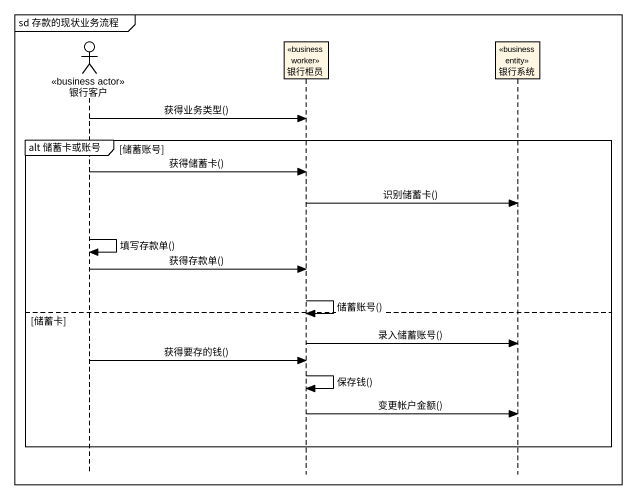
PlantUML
@startuml
mainframe sd 存款的现状业务流程
hide footbox
actor 银行客户 <<business actor>>
participant 银行柜员 <<business worker>>
participant 银行系统 <<business entity>>

银行客户 -> 银行柜员 : 获得业务类型()
group alt 储蓄卡或账号 [储蓄账号]
  银行客户 -> 银行柜员 : 获得储蓄卡()
  银行柜员 -> 银行系统 : 识别储蓄卡()
  银行客户 -> 银行客户 : 填写存款单()
  银行客户 -> 银行柜员 : 获得存款单()
  银行柜员 -> 银行柜员 : 储蓄账号()
else 储蓄卡
  银行柜员 -> 银行系统 : 录入储蓄账号()
  银行客户 -> 银行柜员 : 获得要存的钱()
  银行柜员 -> 银行柜员 : 保存钱()
  银行柜员 -> 银行系统 : 变更帐户金额()
end
@enduml
